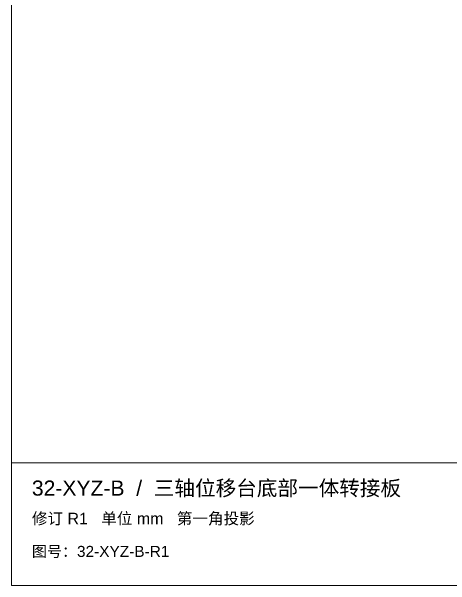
# Paper-space layout '01_三视图' of a CAD drawing. Header units: millimetres. Extents: x 8 to 412, y 8 to 289.
# Drawn here: x 8 to 115.5, y 8 to 148.5 of the extents above; entities that cross this region are included whole.
import ezdxf

# ---------------------------------------------------------------- set-up
doc = ezdxf.new("R2010")
doc.units = ezdxf.units.MM
doc.layers.add('ANNOTATIONS', color=7, linetype='CONTINUOUS', lineweight=18)
doc.styles.add('CJK', font='Arial Unicode.ttf')

psp = doc.layouts.new('01_三视图')

# ---------------------------------------------------------------- linework, layer by layer
at = {"layer": 'ANNOTATIONS'}
for p, q in [((8, 289), (8, 8)), ((8, 38), (412, 38)), ((8, 8), (412, 8))]:
    psp.add_line(p, q, dxfattribs=at)

# ---------------------------------------------------------------- texts
at = {"layer": 'ANNOTATIONS', "style": 'CJK'}
for s, height, p in [('32-XYZ-B  /  三轴位移台底部一体转接板', 3.7, (13, 30)), ('修订 R1   单位 mm   第一角投影', 2.8, (13, 23)), ('图号：32-XYZ-B-R1', 2.7, (13, 15))]:
    psp.add_text(s, height=height, dxfattribs=at).set_placement(p)

doc.saveas('drawing.dxf')
